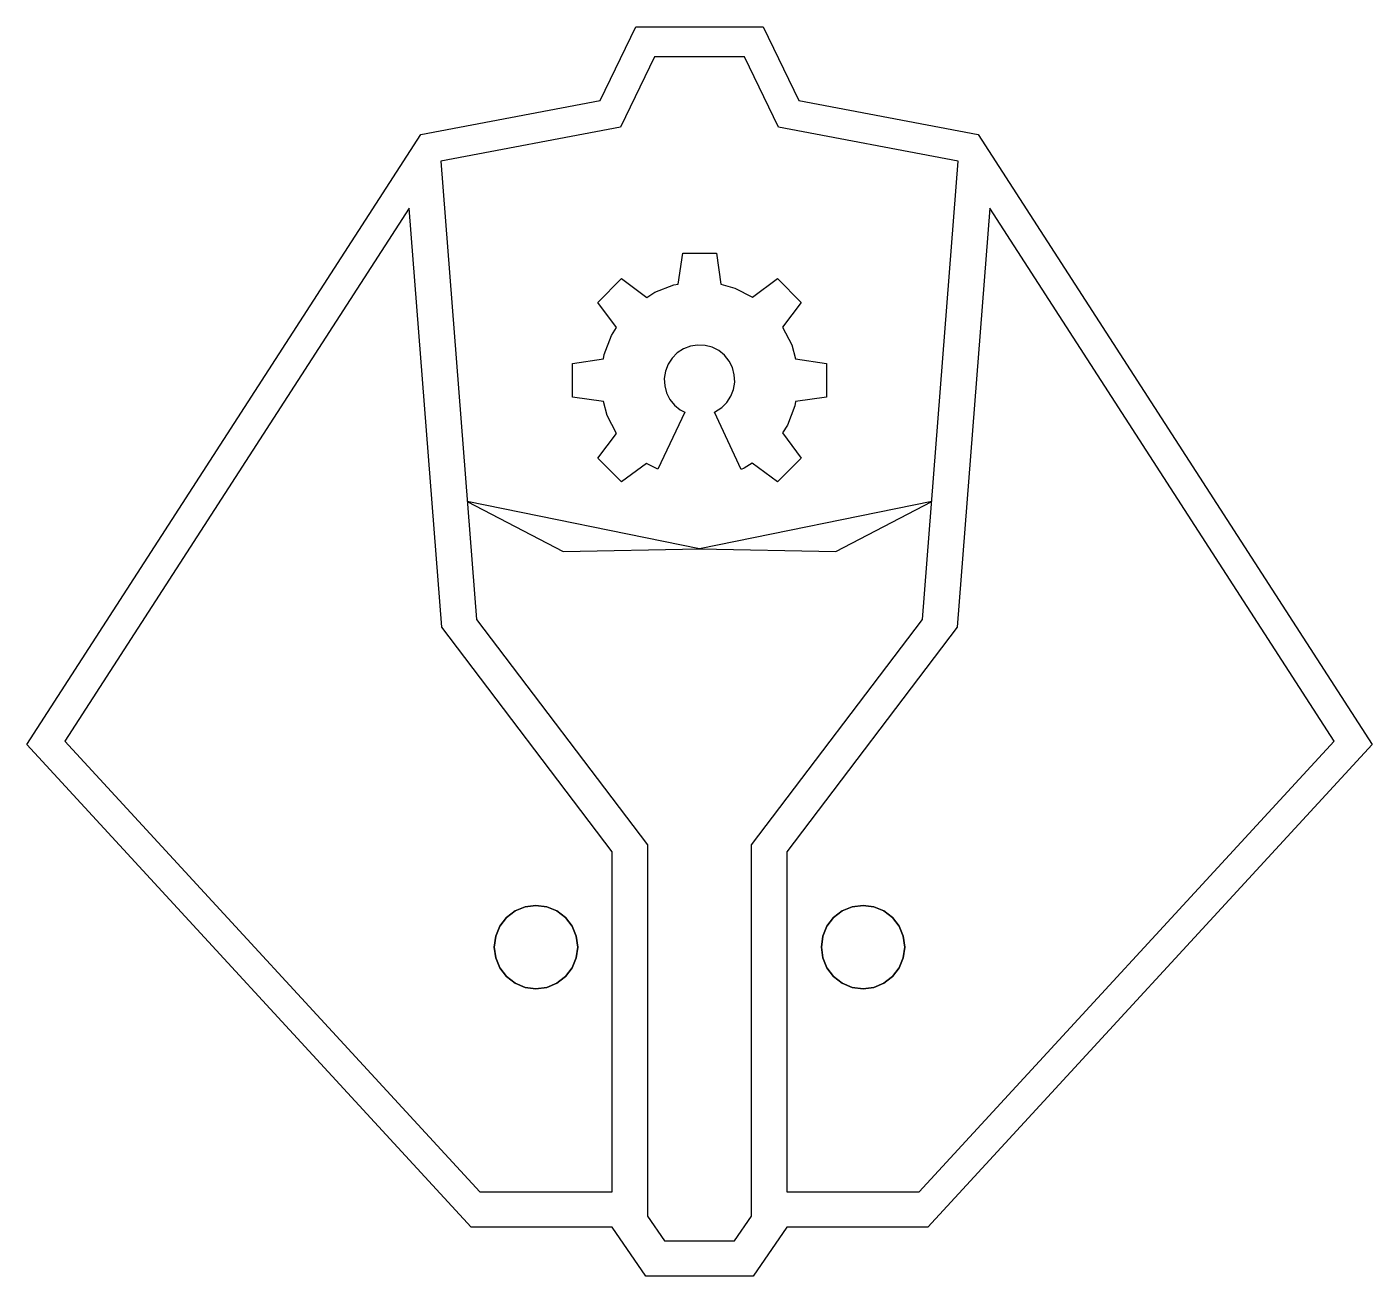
# Model space of a CAD drawing. Header units: metres. Extents: x 1388 to 2328, y 368 to 639.
# Drawn here: x 1528.7 to 1604.9, y 567.8 to 638.5 of the extents above; entities that cross this region are included whole.
import ezdxf

# ---------------------------------------------------------------- set-up
doc = ezdxf.new("R2010")
doc.units = ezdxf.units.M

msp = doc.modelspace()

# ---------------------------------------------------------------- linework, layer by layer
at = {"layer": 'Component#11'}
for p, q in [((1561.18, 634.356, 103.632), (1563.192, 638.524, 103.632)), ((1561.18, 634.356, 107.688), (1563.192, 638.524, 107.688)), ((1563.192, 638.524, 103.632), (1570.419, 638.524, 103.632)), ((1563.192, 638.524, 107.688), (1563.192, 638.524, 103.632)), ((1563.192, 638.524, 107.688), (1570.419, 638.524, 107.688)), ((1570.419, 638.524, 103.632), (1572.432, 634.356, 103.632)), ((1570.419, 638.524, 107.688), (1572.432, 634.356, 107.688)), ((1570.419, 638.524, 107.688), (1570.419, 638.524, 103.632)), ((1564.26, 636.824, 107.688), (1562.338, 632.844, 107.688)), ((1569.352, 636.824, 107.688), (1564.26, 636.824, 107.688)), ((1571.274, 632.844, 107.688), (1569.352, 636.824, 107.688)), ((1551.033, 632.44, 103.632), (1561.18, 634.356, 103.632)), ((1551.033, 632.44, 107.688), (1561.18, 634.356, 107.688)), ((1561.18, 634.356, 107.688), (1561.18, 634.356, 103.632)), ((1572.432, 634.356, 103.632), (1582.578, 632.44, 103.632)), ((1572.432, 634.356, 107.688), (1582.578, 632.44, 107.688)), ((1572.432, 634.356, 107.688), (1572.432, 634.356, 103.632)), ((1528.724, 597.899, 103.632), (1551.033, 632.44, 103.632)), ((1528.724, 597.899, 107.688), (1551.033, 632.44, 107.688)), ((1551.033, 632.44, 107.688), (1551.033, 632.44, 103.632)), ((1562.338, 632.844, 107.688), (1552.151, 630.921, 107.688)), ((1581.46, 630.921, 107.688), (1571.274, 632.844, 107.688)), ((1582.578, 632.44, 103.632), (1604.888, 597.899, 103.632)), ((1582.578, 632.44, 107.688), (1582.578, 632.44, 103.632)), ((1582.578, 632.44, 107.688), (1604.888, 597.899, 107.688)), ((1552.151, 630.921, 107.688), (1554.176, 604.976, 107.688)), ((1579.436, 604.976, 107.688), (1581.46, 630.921, 107.688)), ((1550.36, 628.263, 107.688), (1530.867, 598.082, 107.688)), ((1552.211, 604.541, 107.688), (1550.36, 628.263, 107.688)), ((1583.252, 628.263, 107.688), (1581.401, 604.541, 107.688)), ((1602.745, 598.082, 107.688), (1583.252, 628.263, 107.688)), ((1565.601, 623.958, 107.788), (1565.853, 625.708, 107.788)), ((1565.853, 625.708, 107.788), (1567.759, 625.708, 107.788)), ((1567.759, 625.708, 107.788), (1568.011, 623.953, 107.788)), ((1561.049, 622.928, 107.788), (1562.397, 624.276, 107.788)), ((1562.397, 624.276, 107.788), (1563.82, 623.21, 107.788)), ((1564.268, 623.501, 107.788), (1565.359, 623.92, 107.788)), ((1565.359, 623.92, 107.788), (1565.601, 623.958, 107.788)), ((1568.011, 623.953, 107.788), (1568.809, 623.739, 107.788)), ((1569.814, 623.227, 107.788), (1571.215, 624.276, 107.788)), ((1571.215, 624.276, 107.788), (1572.563, 622.928, 107.788)), ((1563.82, 623.21, 107.788), (1564.268, 623.501, 107.788)), ((1568.809, 623.739, 107.788), (1569.814, 623.227, 107.788)), ((1562.115, 621.505, 107.788), (1561.049, 622.928, 107.788)), ((1572.563, 622.928, 107.788), (1571.514, 621.527, 107.788)), ((1561.824, 621.057, 107.788), (1562.115, 621.505, 107.788)), ((1571.514, 621.527, 107.788), (1572.026, 620.523, 107.788)), ((1561.405, 619.966, 107.788), (1561.824, 621.057, 107.788)), ((1565.549, 620.071, 107.788), (1565.254, 619.776, 107.788)), ((1565.899, 620.298, 107.788), (1565.549, 620.071, 107.788)), ((1566.289, 620.448, 107.788), (1565.899, 620.298, 107.788)), ((1566.701, 620.513, 107.788), (1566.289, 620.448, 107.788)), ((1567.118, 620.491, 107.788), (1566.701, 620.513, 107.788)), ((1567.522, 620.383, 107.788), (1567.118, 620.491, 107.788)), ((1567.893, 620.194, 107.788), (1567.522, 620.383, 107.788)), ((1568.218, 619.931, 107.788), (1567.893, 620.194, 107.788)), ((1572.026, 620.523, 107.788), (1572.24, 619.724, 107.788)), ((1559.617, 619.472, 107.788), (1561.367, 619.724, 107.788)), ((1559.617, 617.566, 107.788), (1559.617, 619.472, 107.788)), ((1561.367, 619.724, 107.788), (1561.405, 619.966, 107.788)), ((1565.027, 619.426, 107.788), (1564.877, 619.036, 107.788)), ((1565.254, 619.776, 107.788), (1565.027, 619.426, 107.788)), ((1568.481, 619.607, 107.788), (1568.218, 619.931, 107.788)), ((1568.67, 619.235, 107.788), (1568.481, 619.607, 107.788)), ((1568.778, 618.831, 107.788), (1568.67, 619.235, 107.788)), ((1572.24, 619.724, 107.788), (1573.994, 619.472, 107.788)), ((1573.994, 619.472, 107.788), (1573.994, 617.566, 107.788)), ((1564.877, 619.036, 107.788), (1564.812, 618.624, 107.788)), ((1564.812, 618.624, 107.788), (1564.834, 618.207, 107.788)), ((1568.8, 618.415, 107.788), (1568.778, 618.831, 107.788)), ((1564.834, 618.207, 107.788), (1564.942, 617.803, 107.788)), ((1564.942, 617.803, 107.788), (1565.131, 617.432, 107.788)), ((1568.585, 617.613, 107.788), (1568.735, 618.002, 107.788)), ((1568.735, 618.002, 107.788), (1568.8, 618.415, 107.788)), ((1561.372, 617.314, 107.788), (1559.617, 617.566, 107.788)), ((1561.586, 616.515, 107.788), (1561.372, 617.314, 107.788)), ((1565.131, 617.432, 107.788), (1565.394, 617.107, 107.788)), ((1565.394, 617.107, 107.788), (1565.718, 616.844, 107.788)), ((1567.647, 616.715, 107.788), (1568.062, 616.967, 107.788)), ((1568.062, 616.967, 107.788), (1568.358, 617.262, 107.788)), ((1568.358, 617.262, 107.788), (1568.585, 617.613, 107.788)), ((1572.206, 617.072, 107.788), (1571.788, 615.981, 107.788)), ((1572.245, 617.315, 107.788), (1572.206, 617.072, 107.788)), ((1573.994, 617.566, 107.788), (1572.245, 617.315, 107.788)), ((1562.098, 615.511, 107.788), (1561.586, 616.515, 107.788)), ((1565.966, 616.718, 107.788), (1564.454, 613.476, 107.788)), ((1565.718, 616.844, 107.788), (1565.966, 616.718, 107.788)), ((1569.162, 613.467, 107.788), (1567.647, 616.715, 107.788)), ((1561.049, 614.11, 107.788), (1562.098, 615.511, 107.788)), ((1571.788, 615.981, 107.788), (1571.497, 615.534, 107.788)), ((1571.497, 615.534, 107.788), (1572.563, 614.11, 107.788)), ((1562.397, 612.762, 107.788), (1561.049, 614.11, 107.788)), ((1572.563, 614.11, 107.788), (1571.215, 612.762, 107.788)), ((1563.798, 613.811, 107.788), (1562.397, 612.762, 107.788)), ((1564.454, 613.476, 107.788), (1563.798, 613.811, 107.788)), ((1569.344, 613.537, 107.788), (1569.162, 613.467, 107.788)), ((1569.791, 613.828, 107.788), (1569.344, 613.537, 107.788)), ((1571.215, 612.762, 107.788), (1569.791, 613.828, 107.788)), ((1553.654, 611.656, 107.788), (1559.086, 608.813, 107.788)), ((1566.806, 608.976, 107.788), (1553.654, 611.656, 107.788)), ((1579.957, 611.656, 107.788), (1566.806, 608.976, 107.788)), ((1574.526, 608.813, 107.788), (1579.957, 611.656, 107.788)), ((1559.086, 608.813, 107.788), (1566.806, 608.976, 107.788)), ((1566.806, 608.976, 107.788), (1574.526, 608.813, 107.788)), ((1554.176, 604.976, 107.688), (1563.857, 592.212, 107.688)), ((1569.755, 592.212, 107.688), (1579.436, 604.976, 107.688)), ((1561.864, 591.813, 107.688), (1552.211, 604.541, 107.688)), ((1581.401, 604.541, 107.688), (1571.748, 591.813, 107.688)), ((1553.885, 570.566, 103.632), (1528.724, 597.899, 103.632)), ((1553.885, 570.566, 107.688), (1528.724, 597.899, 107.688)), ((1528.724, 597.899, 107.688), (1528.724, 597.899, 103.632)), ((1530.867, 598.082, 107.688), (1554.362, 572.558, 107.688)), ((1579.25, 572.558, 107.688), (1602.745, 598.082, 107.688)), ((1604.888, 597.899, 103.632), (1579.727, 570.566, 103.632)), ((1604.888, 597.899, 107.688), (1579.727, 570.566, 107.688)), ((1604.888, 597.899, 103.632), (1604.888, 597.899, 107.688)), ((1561.864, 572.558, 107.688), (1561.864, 591.813, 107.688)), ((1563.857, 592.212, 107.688), (1563.857, 571.186, 107.688)), ((1569.755, 571.186, 107.688), (1569.755, 592.212, 107.688)), ((1571.748, 591.813, 107.688), (1571.748, 572.558, 107.688)), ((1557.547, 588.783, 103.632), (1556.935, 588.703, 103.632)), ((1556.935, 588.703, 107.688), (1557.547, 588.783, 107.688)), ((1558.158, 588.703, 103.632), (1557.547, 588.783, 103.632)), ((1557.547, 588.783, 107.688), (1557.547, 588.783, 103.632)), ((1557.547, 588.783, 107.688), (1558.158, 588.703, 107.688)), ((1576.065, 588.783, 103.632), (1575.454, 588.703, 103.632)), ((1575.454, 588.703, 107.688), (1576.065, 588.783, 107.688)), ((1576.676, 588.703, 103.632), (1576.065, 588.783, 103.632)), ((1576.065, 588.783, 107.688), (1576.676, 588.703, 107.688)), ((1576.065, 588.783, 107.688), (1576.065, 588.783, 103.632)), ((1555.877, 588.092, 103.632), (1555.502, 587.603, 103.632)), ((1555.502, 587.603, 107.688), (1555.877, 588.092, 107.688)), ((1556.366, 588.467, 103.632), (1555.877, 588.092, 103.632)), ((1555.877, 588.092, 107.688), (1556.366, 588.467, 107.688)), ((1555.877, 588.092, 103.632), (1555.877, 588.092, 107.688)), ((1556.935, 588.703, 103.632), (1556.366, 588.467, 103.632)), ((1556.366, 588.467, 107.688), (1556.935, 588.703, 107.688)), ((1556.366, 588.467, 107.688), (1556.366, 588.467, 103.632)), ((1556.935, 588.703, 107.688), (1556.935, 588.703, 103.632)), ((1558.727, 588.467, 103.632), (1558.158, 588.703, 103.632)), ((1558.158, 588.703, 107.688), (1558.158, 588.703, 103.632)), ((1558.158, 588.703, 107.688), (1558.727, 588.467, 107.688)), ((1559.216, 588.092, 103.632), (1558.727, 588.467, 103.632)), ((1558.727, 588.467, 107.688), (1558.727, 588.467, 103.632)), ((1558.727, 588.467, 107.688), (1559.216, 588.092, 107.688)), ((1559.591, 587.603, 103.632), (1559.216, 588.092, 103.632)), ((1559.216, 588.092, 107.688), (1559.216, 588.092, 103.632)), ((1559.216, 588.092, 107.688), (1559.591, 587.603, 107.688)), ((1574.396, 588.092, 103.632), (1574.02, 587.603, 103.632)), ((1574.02, 587.603, 107.688), (1574.396, 588.092, 107.688)), ((1574.885, 588.467, 103.632), (1574.396, 588.092, 103.632)), ((1574.396, 588.092, 107.688), (1574.885, 588.467, 107.688)), ((1574.396, 588.092, 107.688), (1574.396, 588.092, 103.632)), ((1575.454, 588.703, 103.632), (1574.885, 588.467, 103.632)), ((1574.885, 588.467, 107.688), (1575.454, 588.703, 107.688)), ((1574.885, 588.467, 107.688), (1574.885, 588.467, 103.632)), ((1575.454, 588.703, 107.688), (1575.454, 588.703, 103.632)), ((1577.246, 588.467, 103.632), (1576.676, 588.703, 103.632)), ((1576.676, 588.703, 107.688), (1576.676, 588.703, 103.632)), ((1576.676, 588.703, 107.688), (1577.246, 588.467, 107.688)), ((1577.735, 588.092, 103.632), (1577.246, 588.467, 103.632)), ((1577.246, 588.467, 107.688), (1577.735, 588.092, 107.688)), ((1577.246, 588.467, 103.632), (1577.246, 588.467, 107.688)), ((1578.11, 587.603, 103.632), (1577.735, 588.092, 103.632)), ((1577.735, 588.092, 107.688), (1577.735, 588.092, 103.632)), ((1577.735, 588.092, 107.688), (1578.11, 587.603, 107.688)), ((1555.502, 587.603, 103.632), (1555.266, 587.033, 103.632)), ((1555.266, 587.033, 107.688), (1555.502, 587.603, 107.688)), ((1555.502, 587.603, 107.688), (1555.502, 587.603, 103.632)), ((1559.827, 587.033, 103.632), (1559.591, 587.603, 103.632)), ((1559.591, 587.603, 107.688), (1559.591, 587.603, 103.632)), ((1559.591, 587.603, 107.688), (1559.827, 587.033, 107.688)), ((1574.02, 587.603, 103.632), (1573.784, 587.033, 103.632)), ((1573.784, 587.033, 107.688), (1574.02, 587.603, 107.688)), ((1574.02, 587.603, 107.688), (1574.02, 587.603, 103.632)), ((1578.346, 587.033, 103.632), (1578.11, 587.603, 103.632)), ((1578.11, 587.603, 107.688), (1578.11, 587.603, 103.632)), ((1578.11, 587.603, 107.688), (1578.346, 587.033, 107.688)), ((1555.266, 587.033, 103.632), (1555.185, 586.422, 103.632)), ((1555.185, 586.422, 107.688), (1555.266, 587.033, 107.688)), ((1555.266, 587.033, 107.688), (1555.266, 587.033, 103.632)), ((1559.908, 586.422, 103.632), (1559.827, 587.033, 103.632)), ((1559.827, 587.033, 107.688), (1559.827, 587.033, 103.632)), ((1559.827, 587.033, 107.688), (1559.908, 586.422, 107.688)), ((1573.784, 587.033, 103.632), (1573.704, 586.422, 103.632)), ((1573.704, 586.422, 107.688), (1573.784, 587.033, 107.688)), ((1573.784, 587.033, 107.688), (1573.784, 587.033, 103.632)), ((1578.426, 586.422, 103.632), (1578.346, 587.033, 103.632)), ((1578.346, 587.033, 107.688), (1578.346, 587.033, 103.632)), ((1578.346, 587.033, 107.688), (1578.426, 586.422, 107.688)), ((1555.185, 586.422, 103.632), (1555.266, 585.811, 103.632)), ((1555.185, 586.422, 107.688), (1555.185, 586.422, 103.632)), ((1555.266, 585.811, 107.688), (1555.185, 586.422, 107.688)), ((1555.266, 585.811, 103.632), (1555.502, 585.242, 103.632)), ((1555.266, 585.811, 107.688), (1555.266, 585.811, 103.632)), ((1555.502, 585.242, 107.688), (1555.266, 585.811, 107.688)), ((1559.591, 585.242, 103.632), (1559.827, 585.811, 103.632)), ((1559.827, 585.811, 107.688), (1559.591, 585.242, 107.688)), ((1559.827, 585.811, 103.632), (1559.908, 586.422, 103.632)), ((1559.908, 586.422, 107.688), (1559.827, 585.811, 107.688)), ((1559.827, 585.811, 107.688), (1559.827, 585.811, 103.632)), ((1559.908, 586.422, 107.688), (1559.908, 586.422, 103.632)), ((1573.704, 586.422, 103.632), (1573.784, 585.811, 103.632)), ((1573.784, 585.811, 107.688), (1573.704, 586.422, 107.688)), ((1573.704, 586.422, 107.688), (1573.704, 586.422, 103.632)), ((1573.784, 585.811, 103.632), (1574.02, 585.242, 103.632)), ((1574.02, 585.242, 107.688), (1573.784, 585.811, 107.688)), ((1573.784, 585.811, 107.688), (1573.784, 585.811, 103.632)), ((1578.11, 585.242, 103.632), (1578.346, 585.811, 103.632)), ((1578.346, 585.811, 107.688), (1578.11, 585.242, 107.688)), ((1578.346, 585.811, 103.632), (1578.426, 586.422, 103.632)), ((1578.426, 586.422, 107.688), (1578.346, 585.811, 107.688)), ((1578.346, 585.811, 107.688), (1578.346, 585.811, 103.632)), ((1578.426, 586.422, 107.688), (1578.426, 586.422, 103.632)), ((1555.502, 585.242, 103.632), (1555.877, 584.753, 103.632)), ((1555.502, 585.242, 107.688), (1555.502, 585.242, 103.632)), ((1555.877, 584.753, 107.688), (1555.502, 585.242, 107.688)), ((1559.216, 584.753, 103.632), (1559.591, 585.242, 103.632)), ((1559.591, 585.242, 107.688), (1559.216, 584.753, 107.688)), ((1559.591, 585.242, 107.688), (1559.591, 585.242, 103.632)), ((1574.02, 585.242, 103.632), (1574.396, 584.753, 103.632)), ((1574.396, 584.753, 107.688), (1574.02, 585.242, 107.688)), ((1574.02, 585.242, 107.688), (1574.02, 585.242, 103.632)), ((1577.735, 584.753, 103.632), (1578.11, 585.242, 103.632)), ((1578.11, 585.242, 107.688), (1577.735, 584.753, 107.688)), ((1578.11, 585.242, 107.688), (1578.11, 585.242, 103.632)), ((1555.877, 584.753, 103.632), (1556.366, 584.378, 103.632)), ((1555.877, 584.753, 107.688), (1555.877, 584.753, 103.632)), ((1556.366, 584.378, 107.688), (1555.877, 584.753, 107.688)), ((1556.366, 584.378, 103.632), (1556.935, 584.142, 103.632)), ((1556.366, 584.378, 107.688), (1556.366, 584.378, 103.632)), ((1556.935, 584.142, 107.688), (1556.366, 584.378, 107.688)), ((1558.158, 584.142, 103.632), (1558.727, 584.378, 103.632)), ((1558.727, 584.378, 107.688), (1558.158, 584.142, 107.688)), ((1558.727, 584.378, 103.632), (1558.891, 584.503, 103.632)), ((1558.891, 584.503, 107.688), (1558.727, 584.378, 107.688)), ((1558.727, 584.378, 107.688), (1558.727, 584.378, 103.632)), ((1558.891, 584.503, 103.632), (1559.216, 584.753, 103.632)), ((1559.216, 584.753, 107.688), (1558.891, 584.503, 107.688)), ((1558.891, 584.503, 107.688), (1558.891, 584.503, 103.632)), ((1559.216, 584.753, 107.688), (1559.216, 584.753, 103.632)), ((1574.396, 584.753, 103.632), (1574.885, 584.378, 103.632)), ((1574.396, 584.753, 107.688), (1574.396, 584.753, 103.632)), ((1574.885, 584.378, 107.688), (1574.396, 584.753, 107.688)), ((1574.885, 584.378, 103.632), (1575.454, 584.142, 103.632)), ((1574.885, 584.378, 107.688), (1574.885, 584.378, 103.632)), ((1575.454, 584.142, 107.688), (1574.885, 584.378, 107.688)), ((1576.676, 584.142, 103.632), (1577.246, 584.378, 103.632)), ((1577.246, 584.378, 107.688), (1576.676, 584.142, 107.688)), ((1577.246, 584.378, 103.632), (1577.41, 584.503, 103.632)), ((1577.41, 584.503, 107.688), (1577.246, 584.378, 107.688)), ((1577.246, 584.378, 107.688), (1577.246, 584.378, 103.632)), ((1577.41, 584.503, 103.632), (1577.735, 584.753, 103.632)), ((1577.735, 584.753, 107.688), (1577.41, 584.503, 107.688)), ((1577.41, 584.503, 107.688), (1577.41, 584.503, 103.632)), ((1577.735, 584.753, 107.688), (1577.735, 584.753, 103.632)), ((1556.935, 584.142, 103.632), (1557.547, 584.061, 103.632)), ((1556.935, 584.142, 107.688), (1556.935, 584.142, 103.632)), ((1557.547, 584.061, 107.688), (1556.935, 584.142, 107.688)), ((1557.547, 584.061, 103.632), (1558.158, 584.142, 103.632)), ((1558.158, 584.142, 107.688), (1557.547, 584.061, 107.688)), ((1557.547, 584.061, 107.688), (1557.547, 584.061, 103.632)), ((1558.158, 584.142, 107.688), (1558.158, 584.142, 103.632)), ((1575.454, 584.142, 103.632), (1576.065, 584.061, 103.632)), ((1575.454, 584.142, 107.688), (1575.454, 584.142, 103.632)), ((1576.065, 584.061, 107.688), (1575.454, 584.142, 107.688)), ((1576.065, 584.061, 103.632), (1576.676, 584.142, 103.632)), ((1576.676, 584.142, 107.688), (1576.065, 584.061, 107.688)), ((1576.065, 584.061, 107.688), (1576.065, 584.061, 103.632)), ((1576.676, 584.142, 107.688), (1576.676, 584.142, 103.632)), ((1554.362, 572.558, 107.688), (1561.864, 572.558, 107.688)), ((1571.748, 572.558, 107.688), (1579.25, 572.558, 107.688)), ((1561.864, 570.566, 103.632), (1553.885, 570.566, 103.632)), ((1561.864, 570.566, 107.688), (1553.885, 570.566, 107.688)), ((1553.885, 570.566, 107.688), (1553.885, 570.566, 103.632)), ((1563.776, 567.794, 103.632), (1561.864, 570.566, 103.632)), ((1563.776, 567.794, 107.688), (1561.864, 570.566, 107.688)), ((1561.864, 570.566, 107.688), (1561.864, 570.566, 103.632)), ((1563.857, 571.186, 107.688), (1564.822, 569.787, 107.688)), ((1568.79, 569.787, 107.688), (1569.755, 571.186, 107.688)), ((1571.748, 570.566, 103.632), (1569.836, 567.794, 103.632)), ((1571.748, 570.566, 107.688), (1569.836, 567.794, 107.688)), ((1579.727, 570.566, 103.632), (1571.748, 570.566, 103.632)), ((1579.727, 570.566, 107.688), (1571.748, 570.566, 107.688)), ((1571.748, 570.566, 107.688), (1571.748, 570.566, 103.632)), ((1579.727, 570.566, 107.688), (1579.727, 570.566, 103.632)), ((1564.822, 569.787, 107.688), (1568.79, 569.787, 107.688)), ((1569.836, 567.794, 103.632), (1563.776, 567.794, 103.632)), ((1563.776, 567.794, 107.688), (1563.776, 567.794, 103.632)), ((1569.836, 567.794, 107.688), (1563.776, 567.794, 107.688)), ((1569.836, 567.794, 107.688), (1569.836, 567.794, 103.632))]:
    msp.add_line(p, q, dxfattribs=at)

doc.saveas('drawing.dxf')
